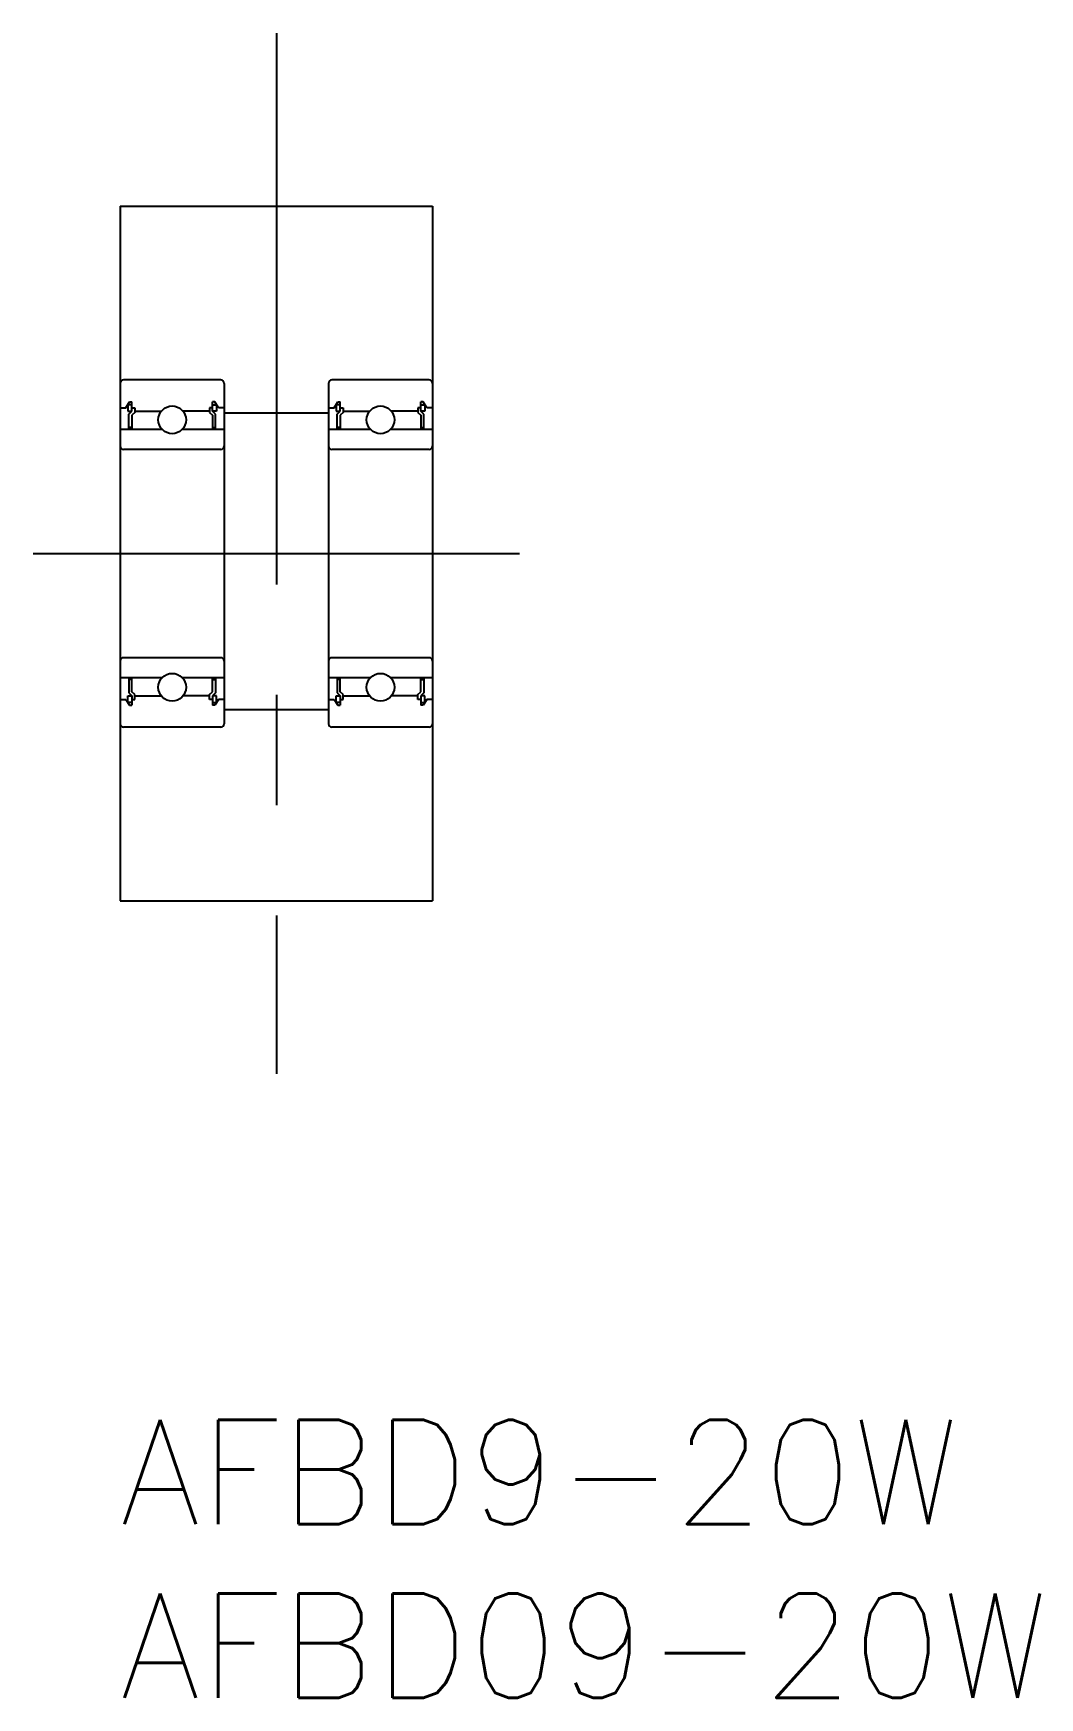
# Model space of a CAD drawing. Extents: x -2.5 to 26.5, y -8 to 39.9.
import ezdxf

# ---------------------------------------------------------------- set-up
doc = ezdxf.new("R2010")
doc.units = 0
doc.header["$LTSCALE"] = 0.5
doc.linetypes.add('CENTER', pattern=[50.8, 31.75, -6.35, 6.35, -6.35])
doc.layers.get('0').update_dxf_attribs({"linetype": 'CONTINUOUS'})
doc.layers.add('CENTER', color=1, linetype='CENTER')
doc.styles.get("Standard").update_dxf_attribs({"font": 'txt.shx', "height": 3, "bigfont": 'bigfont.shx'})

# ---------------------------------------------------------------- blocks, each defined once
blk = doc.blocks.new('*U8')
at = {"color": 7, "linetype": 'CONTINUOUS'}
blk.add_text('AFBD9-20W', height=3, dxfattribs=at).set_placement((0, -3))
blk = doc.blocks.new('*U9')
at = {"color": 7, "linetype": 'CONTINUOUS'}
blk.add_text('AFBD09-20W', height=3, dxfattribs=at).set_placement((0, -8))

msp = doc.modelspace()

# ---------------------------------------------------------------- linework, layer by layer
at = {"color": 7, "linetype": 'CONTINUOUS'}
for p, q in [((0, 34.947), (0, 14.947)), ((0, 34.947), (9, 34.947)), ((9, 34.947), (9, 14.947)), ((2.9, 29.947), (0.1, 29.947)), ((3, 29.847), (3, 20.047)), ((6, 29.847), (6, 20.047)), ((8.9, 29.947), (6.1, 29.947)), ((0.17, 29.147), (0.268, 29.317)), ((0.268, 29.317), (0.34, 29.317)), ((0.34, 29.047), (0.34, 29.317)), ((2.732, 29.317), (2.66, 29.317)), ((2.66, 29.047), (2.66, 29.317)), ((2.83, 29.147), (2.732, 29.317)), ((6.17, 29.147), (6.268, 29.317)), ((6.268, 29.317), (6.34, 29.317)), ((6.34, 29.047), (6.34, 29.317)), ((8.732, 29.317), (8.66, 29.317)), ((8.66, 29.047), (8.66, 29.317)), ((8.83, 29.147), (8.732, 29.317)), ((0, 29.147), (0.17, 29.147)), ((0.219, 29.232), (0.219, 29.047)), ((0.34, 29.232), (0.219, 29.232)), ((0.219, 29.047), (0.34, 29.047)), ((0.255, 28.962), (0.34, 29.047)), ((0.255, 28.522), (0.255, 28.962)), ((0.34, 29.147), (0.425, 29.147)), ((0.425, 29.012), (0.34, 28.927)), ((0.34, 28.927), (0.34, 28.522)), ((0.425, 29.147), (0.425, 29.012)), ((0.425, 29.077), (0.455, 29.047)), ((0.455, 29.047), (1.188, 29.047)), ((2.545, 29.047), (1.812, 29.047)), ((2.575, 29.077), (2.545, 29.047)), ((2.575, 29.147), (2.575, 29.012)), ((2.66, 29.147), (2.575, 29.147)), ((2.575, 29.012), (2.66, 28.927)), ((2.66, 29.232), (2.781, 29.232)), ((2.781, 29.047), (2.66, 29.047)), ((2.745, 28.962), (2.66, 29.047)), ((2.66, 28.927), (2.66, 28.522)), ((2.745, 28.522), (2.745, 28.962)), ((2.781, 29.232), (2.781, 29.047)), ((3, 29.147), (2.83, 29.147)), ((6, 28.989), (3, 28.989)), ((6, 29.147), (6.17, 29.147)), ((6.219, 29.232), (6.219, 29.047)), ((6.34, 29.232), (6.219, 29.232)), ((6.219, 29.047), (6.34, 29.047)), ((6.255, 28.962), (6.34, 29.047)), ((6.255, 28.522), (6.255, 28.962)), ((6.34, 29.147), (6.425, 29.147)), ((6.425, 29.012), (6.34, 28.927)), ((6.34, 28.927), (6.34, 28.522)), ((6.425, 29.147), (6.425, 29.012)), ((6.425, 29.077), (6.455, 29.047)), ((6.455, 29.047), (7.188, 29.047)), ((8.545, 29.047), (7.812, 29.047)), ((8.575, 29.077), (8.545, 29.047)), ((8.575, 29.147), (8.575, 29.012)), ((8.66, 29.147), (8.575, 29.147)), ((8.575, 29.012), (8.66, 28.927)), ((8.66, 29.232), (8.781, 29.232)), ((8.781, 29.047), (8.66, 29.047)), ((8.745, 28.962), (8.66, 29.047)), ((8.66, 28.927), (8.66, 28.522)), ((8.745, 28.522), (8.745, 28.962)), ((8.781, 29.232), (8.781, 29.047)), ((9, 29.147), (8.83, 29.147)), ((1.21, 28.522), (0, 28.522)), ((0.34, 28.575), (0.255, 28.575)), ((3, 28.522), (1.79, 28.522)), ((2.66, 28.575), (2.745, 28.575)), ((7.21, 28.522), (6, 28.522)), ((6.34, 28.575), (6.255, 28.575)), ((9, 28.522), (7.79, 28.522)), ((8.66, 28.575), (8.745, 28.575)), ((2.9, 27.947), (0.1, 27.947)), ((8.9, 27.947), (6.1, 27.947)), ((2.9, 21.947), (0.1, 21.947)), ((8.9, 21.947), (6.1, 21.947)), ((1.21, 21.372), (0, 21.372)), ((0.255, 21.372), (0.255, 20.932)), ((0.34, 21.32), (0.255, 21.32)), ((0.34, 20.968), (0.34, 21.372)), ((3, 21.372), (1.79, 21.372)), ((2.66, 20.968), (2.66, 21.372)), ((2.66, 21.32), (2.745, 21.32)), ((2.745, 21.372), (2.745, 20.932)), ((7.21, 21.372), (6, 21.372)), ((6.255, 21.372), (6.255, 20.932)), ((6.34, 21.32), (6.255, 21.32)), ((6.34, 20.968), (6.34, 21.372)), ((9, 21.372), (7.79, 21.372)), ((8.66, 20.968), (8.66, 21.372)), ((8.66, 21.32), (8.745, 21.32)), ((8.745, 21.372), (8.745, 20.932)), ((0, 20.747), (0.17, 20.747)), ((0.17, 20.747), (0.268, 20.577)), ((0.219, 20.662), (0.219, 20.847)), ((0.219, 20.847), (0.34, 20.847)), ((0.34, 20.662), (0.219, 20.662)), ((0.255, 20.932), (0.34, 20.847)), ((0.425, 20.883), (0.34, 20.968)), ((0.34, 20.847), (0.34, 20.577)), ((0.34, 20.747), (0.425, 20.747)), ((0.425, 20.747), (0.425, 20.883)), ((0.425, 20.817), (0.455, 20.847)), ((0.455, 20.847), (1.188, 20.847)), ((2.545, 20.847), (1.812, 20.847)), ((2.575, 20.817), (2.545, 20.847)), ((2.575, 20.883), (2.66, 20.968)), ((2.575, 20.747), (2.575, 20.883)), ((2.66, 20.747), (2.575, 20.747)), ((2.745, 20.932), (2.66, 20.847)), ((2.781, 20.847), (2.66, 20.847)), ((2.66, 20.847), (2.66, 20.577)), ((2.66, 20.662), (2.781, 20.662)), ((2.83, 20.747), (2.732, 20.577)), ((2.781, 20.662), (2.781, 20.847)), ((3, 20.747), (2.83, 20.747)), ((6, 20.747), (6.17, 20.747)), ((6.17, 20.747), (6.268, 20.577)), ((6.219, 20.662), (6.219, 20.847)), ((6.219, 20.847), (6.34, 20.847)), ((6.34, 20.662), (6.219, 20.662)), ((6.255, 20.932), (6.34, 20.847)), ((6.425, 20.883), (6.34, 20.968)), ((6.34, 20.847), (6.34, 20.577)), ((6.34, 20.747), (6.425, 20.747)), ((6.425, 20.747), (6.425, 20.883)), ((6.425, 20.817), (6.455, 20.847)), ((6.455, 20.847), (7.188, 20.847)), ((8.545, 20.847), (7.812, 20.847)), ((8.575, 20.817), (8.545, 20.847)), ((8.575, 20.883), (8.66, 20.968)), ((8.575, 20.747), (8.575, 20.883)), ((8.66, 20.747), (8.575, 20.747)), ((8.745, 20.932), (8.66, 20.847)), ((8.781, 20.847), (8.66, 20.847)), ((8.66, 20.847), (8.66, 20.577)), ((8.66, 20.662), (8.781, 20.662)), ((8.83, 20.747), (8.732, 20.577)), ((8.781, 20.662), (8.781, 20.847)), ((9, 20.747), (8.83, 20.747)), ((0.268, 20.577), (0.34, 20.577)), ((2.732, 20.577), (2.66, 20.577)), ((6, 20.447), (3, 20.447)), ((6.268, 20.577), (6.34, 20.577)), ((8.732, 20.577), (8.66, 20.577)), ((2.9, 19.947), (0.1, 19.947)), ((8.9, 19.947), (6.1, 19.947)), ((0, 14.947), (9, 14.947))]:
    msp.add_line(p, q, dxfattribs=at)
for centre in [(1.5, 28.797), (7.5, 28.797), (1.5, 21.097), (7.5, 21.097)]:
    msp.add_circle(centre, 0.4, dxfattribs=at)
for centre, start, end in [((0.1, 29.847), 90, 180), ((2.9, 29.847), 0, 90), ((6.1, 29.847), 90, 180), ((8.9, 29.847), 0, 90), ((0.1, 28.047), 180, 270), ((2.9, 28.047), 270, 0), ((6.1, 28.047), 180, 270), ((8.9, 28.047), 270, 0), ((0.1, 21.847), 90, 180), ((2.9, 21.847), 360, 90), ((6.1, 21.847), 90, 180), ((8.9, 21.847), 360, 90), ((0.1, 20.047), 180, 270), ((2.9, 20.047), 270, 0), ((6.1, 20.047), 180, 270), ((8.9, 20.047), 270, 0)]:
    msp.add_arc(centre, 0.1, start, end, dxfattribs=at)
at = {"layer": 'CENTER', "color": 1, "linetype": 'CENTER'}
for p, q in [((4.5, 39.927), (4.5, 9.967)), ((-2.5, 24.947), (11.5, 24.947))]:
    msp.add_line(p, q, dxfattribs=at)

# ---------------------------------------------------------------- block references
at = {"color": 7, "linetype": 'CONTINUOUS'}
for name in ['*U8', '*U9']:
    msp.add_blockref(name, (0, 0), dxfattribs=at)

doc.saveas('drawing.dxf')
